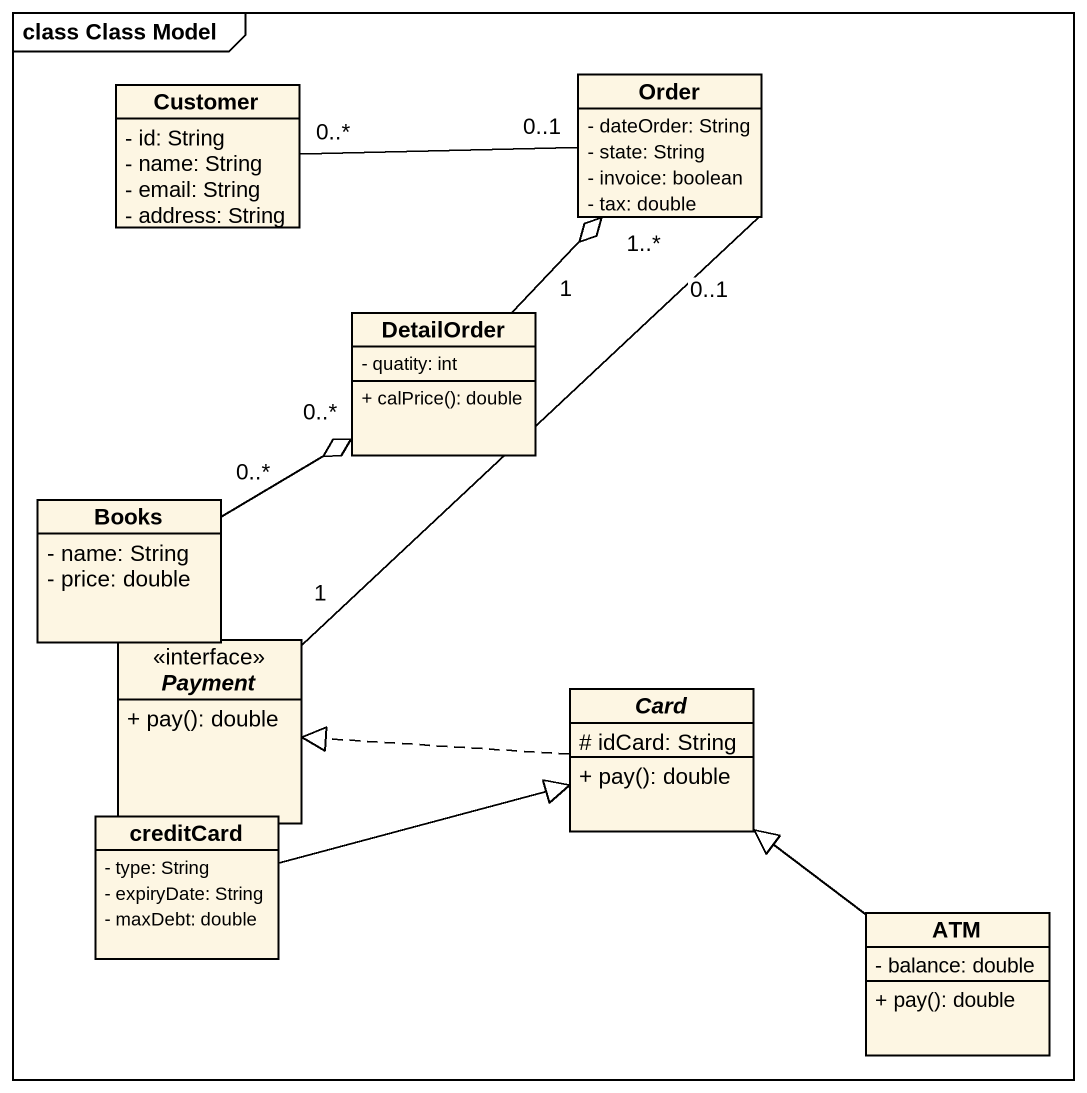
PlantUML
@startuml
mainframe class Class Model
hide circle
hide empty members
skinparam classAttributeIconSize 0
class Customer {
  - id: String
  - name: String
  - email: String
  - address: String
}
class Order {
  - dateOrder: String
  - state: String
  - invoice: boolean
  - tax: double
}
class DetailOrder {
  - quatity: int
  + calPrice(): double
}
class Books {
  - name: String
  - price: double
}
interface Payment {
  + pay(): double
}
abstract class "Card" as Card_ {
  # idCard: String
  + pay(): double
}
class creditCard {
  - type: String
  - expiryDate: String
  - maxDebt: double
}
class ATM {
  - balance: double
  + pay(): double
}
Order "0..1" -left- "0..*" Customer
Order "0..1" -- "1" Payment
DetailOrder "1" -up-o "1..*" Order
Books "0..*" -right-o "0..*" DetailOrder
Card_ .left.|> Payment
creditCard -right-|> Card_
ATM -up-|> Card_
@enduml
